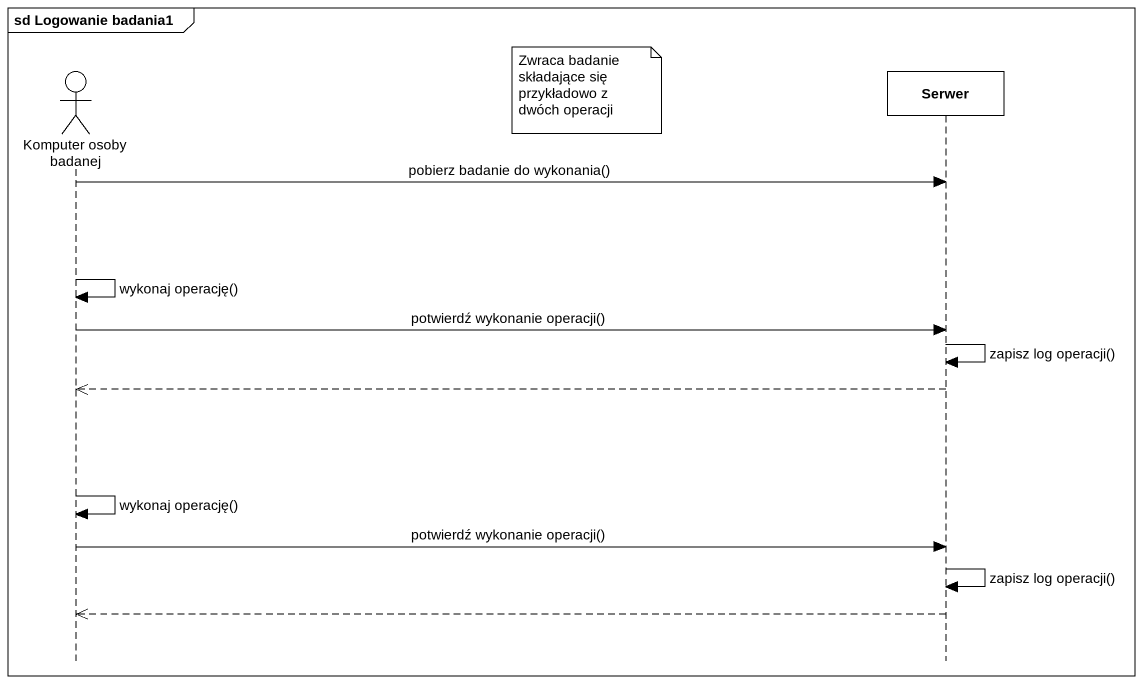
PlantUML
@startuml
mainframe sd Logowanie badania1
hide footbox
actor "Komputer osoby badanej" as Komputer_osoby_badanej
participant Serwer

note left of Serwer : Zwraca badanie składające się przykładowo z dwóch operacji
Komputer_osoby_badanej -> Serwer : pobierz badanie do wykonania()
Komputer_osoby_badanej -> Komputer_osoby_badanej : wykonaj operację()
Komputer_osoby_badanej -> Serwer : potwierdź wykonanie operacji()
Serwer -> Serwer : zapisz log operacji()
Serwer -->> Komputer_osoby_badanej
Komputer_osoby_badanej -> Komputer_osoby_badanej : wykonaj operację()
Komputer_osoby_badanej -> Serwer : potwierdź wykonanie operacji()
Serwer -> Serwer : zapisz log operacji()
Serwer -->> Komputer_osoby_badanej
@enduml
